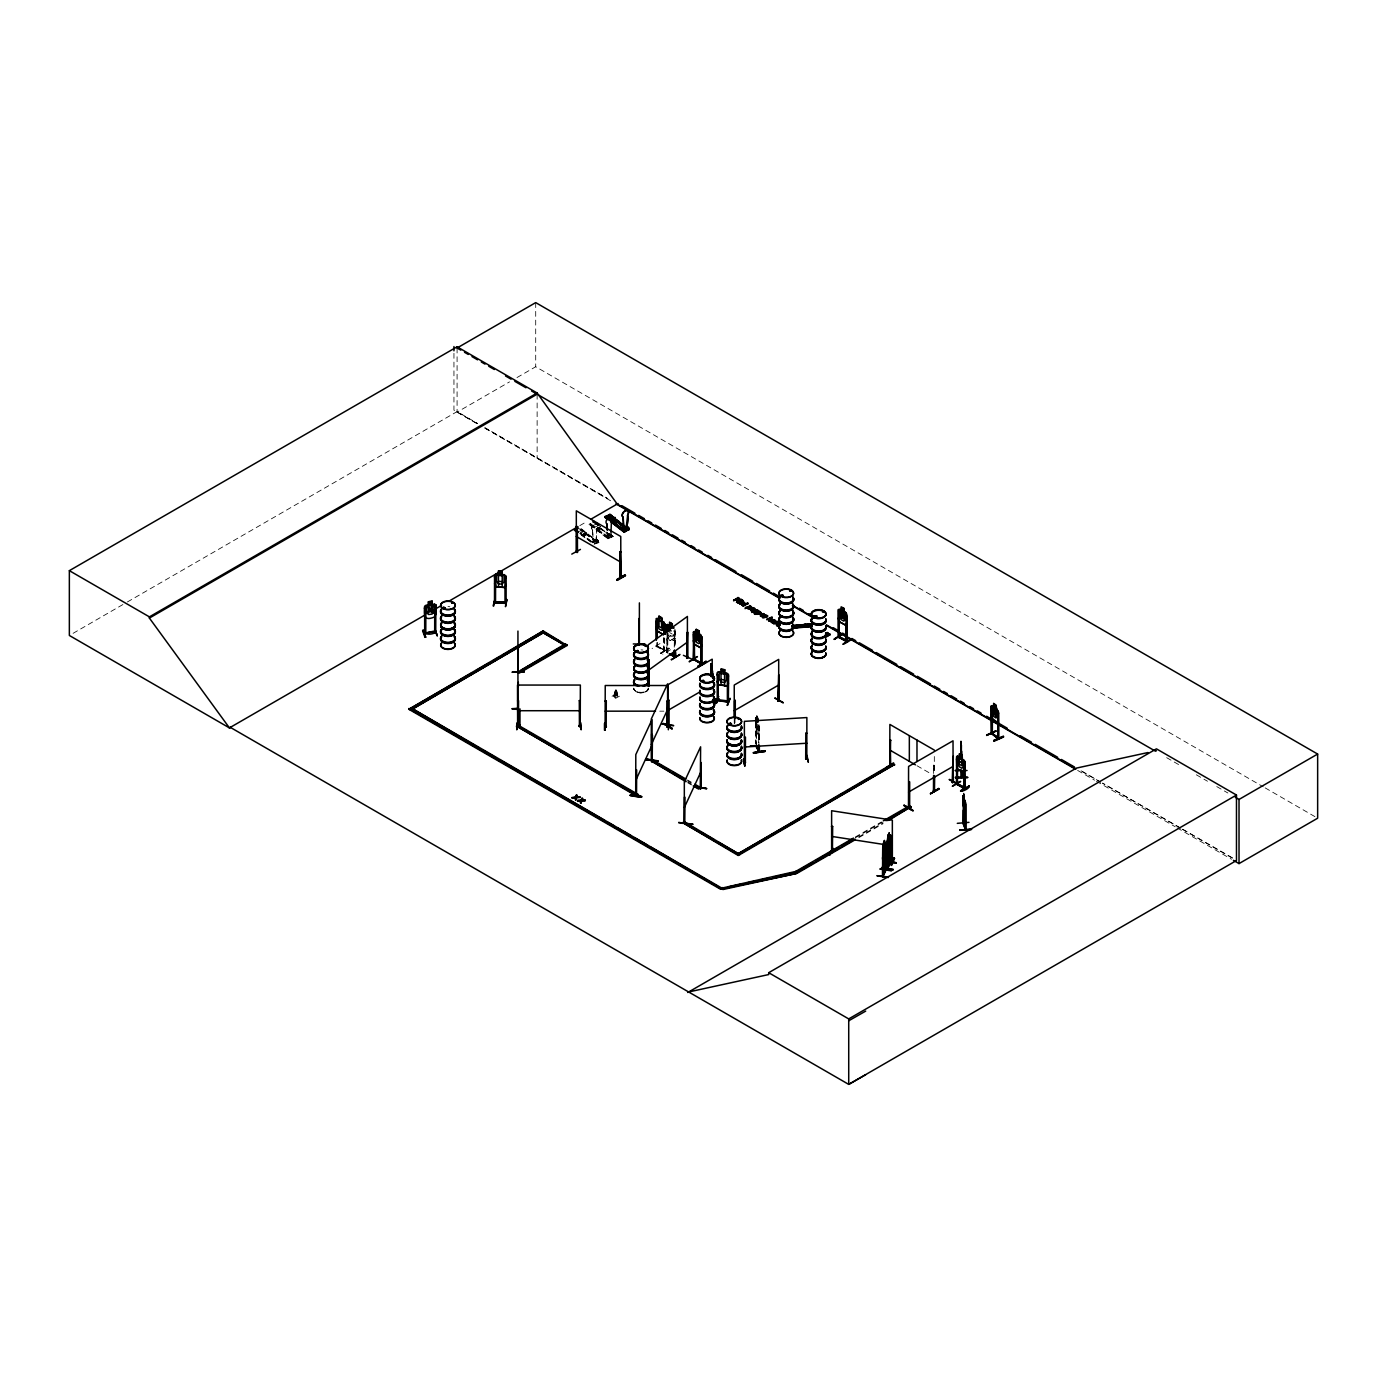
<?xml version="1.0" encoding="UTF-8"?>
<svg xmlns="http://www.w3.org/2000/svg" width="1387" height="1387" viewBox="0 0 1387 1387"><rect width="100%" height="100%" fill="white"/><g stroke="black" fill="none" stroke-linecap="round" stroke-linejoin="round"><path stroke-width="0.75" stroke-dasharray="5 3.75" d="M584.707 535.087C581.604 531.741 589.423 535.191 584.083 534.654M613.661 696.205L615.568 694.904C613.522 680.618 622.416 701.302 614.042 696.794L615.724 689.842M614.874 697.193L615.481 690.137L614.042 696.794M595.838 541.103C596.878 539.924 594.035 539.144 595.283 540.635M596.306 540.323L595.89 541.155L596.982 528.118A3.936 2.566 -52.4 0 0 597.485 527.251M595.491 540.67L594.884 539.664L595.977 540.809L596.566 539.144L596.566 540.809L595.179 539.508M609.951 534.671L610.176 534.827M614.545 695.112L615.568 689.876M648.37 688.524A7.351 4.248 0 0 1 641.019 692.772A7.351 4.248 0 0 1 633.668 688.524L633.703 688.125A7.334 4.23 0 0 0 641.019 692.356A7.334 4.23 0 0 0 648.353 688.125L648.266 689.564C645.111 694.159 635.315 694.193 633.512 688.437M595.664 540.566L595.266 539.508M595.803 540.358L594.78 539.907M609.985 534.134L610.939 534.619M609.777 533.943L609.691 534.55M610.193 534.602L606.604 536.284L606.24 535.105L606.24 536.769L611.494 534.498M613.852 695.598L615.447 689.946M674.984 638.176L673.978 640.638L667.736 636.98L666.904 633.46M675.07 638.124L674.03 640.777L667.667 637.049M660.004 643.533L652.081 648.509M670.493 649.688L662.691 654.265M583.598 534.428L584.118 533.458M598.092 527.684L599.808 527.285M656.138 646.342L664.529 651.127L664.72 638.072M657.351 645.77L656.138 645.406L656.224 646.498L657.282 645.683M664.408 651.127L664.148 649.532M656.64 645.319L664.806 650.954L663.888 649.48M666.696 652.549L667.528 652.93L667.528 633.686M667.927 651.838L667.043 651.335L667.494 653M589.735 523.645L609.465 538.121L589.978 523.124M581.326 528.742L598.855 542.56L580.425 529.401M609.066 538.087L589.059 523.194L588.695 524.061L607.939 538.797L613.262 536.44L610.072 533.978M607.939 538.797L609.482 538.087M598.855 527.337C601.577 530.545 623.006 544.606 606.258 531.828M600.779 528.222L612.239 536.908L612.898 536.232M596.133 540.895L592.214 542.369L591.85 541.19L591.85 542.854L597.294 540.705L592.544 542.82M595.248 543.184L595.214 540.236L596.861 539.872M585.921 534.532L585.054 534.81M597.884 542.993L598.508 540.635L596.566 539.144M611.684 537.185L598.976 527.303M596.167 540.462L597.138 528.239A3.936 2.566 -52.4 0 0 597.624 527.355M646.29 691.524L647.469 690.639M615.932 697.314L616.088 690.015L617.648 696.621M674.984 629.698L674.984 646.498M674.515 645.891L674.515 630.929L674.221 648.197M663.593 649.931L657.074 646.203L664.824 649.983M660.576 652.965C686.912 638.263 643.291 663.922 668.863 648.162M660.611 653.416L668.863 648.509M660.975 653.658L668.811 648.076M933.555 773.478L933.85 765.069L934.613 773.755M934.613 765.503L933.555 765.243M73.095 633.322L125.506 603.05M127.379 601.975L457.086 411.61L477.561 423.434M457.086 347.998L457.086 412.147L509.514 381.893M516.987 377.559L535.711 366.757L1263.262 786.81M579.801 525.621L587.273 521.304M673.232 634.535L674.481 638.245M674.463 638.124L669.921 640.742L674.567 638.193M612.066 696.274L615.62 693.968L619.452 696.274M619.452 696.187L615.62 698.32L612.066 696.187M855.328 837.002L881.438 821.936M855.328 837.8L883.311 821.659M858.813 836.864L883.068 822.855M858.813 837.661L883.068 823.67M598.265 527.788L599.808 527.545M577.911 531.776L582.627 530.059M597.017 523.991L592.301 525.69M579.853 533.267L584.568 531.238L581.413 532.92M598.959 525.482L594.243 527.181M600.675 526.488L595.959 528.846L600.675 526.817M583.511 536.093L588.227 534.064L583.511 536.44M601.056 528.655L597.901 530.354L602.617 528.308M594.884 539.734L596.566 541.225M609.812 534.411L611.251 533.787M606.934 536.734L611.563 534.654M596.185 539.3L598.508 540.635M606.24 535.105L608.546 536.44L608.546 537.775L612.534 536.058M594.156 543.86L598.126 542.144L598.126 540.791M611.095 536.474L609.656 537.098L609.656 534.29M666.974 652.289L667.806 652.774L667.806 633.53M758.637 742.912L759.036 725.748L759.33 743.432M755.69 726.597L758.464 735.439L758.81 733.047M599.773 528.69L598.248 528.43M584.412 533.631L586.112 534.047M656.224 645.562L657.074 645.943M659.709 711.167L663.905 711.167M639.095 692.65L641.019 692.789M615.568 694.904L617.839 695.997M598.785 528.95L597.988 528.066M656.814 646.827L656.987 642.545M598.872 542.525L593.775 544.345L581.049 534.532M598.543 542.473L579.315 527.771M669.574 632.559L672.14 634.015M669.574 635.073L672.14 636.546L673.51 634.795L673.51 630.877M477.284 423.59L453.948 410.171L453.948 352.922M484.757 427.889L607.853 498.679L485.017 427.733M1100.637 782.06L1080.126 770.253L1100.584 782.077M1180.84 828.178L1102.509 783.118L1180.632 828.299M1182.695 829.235L1233.06 858.206M1265.152 787.885L1317.65 818.209M1166.658 757.666L1179.643 765.156M1196.34 774.796L1207.488 781.228M1216.763 786.585L1227.894 793.017M1182.487 829.357L1232.748 858.38M457.086 412.147L477.561 423.971M485.017 428.271L612.204 501.695M1077.63 770.409L1094.516 780.17M1096.406 781.245L1175.222 826.756M1177.095 827.848L1231.517 859.264M916.98 765.728L930.85 773.738M687.571 780.031L691.211 782.129M687.571 780.829L691.211 782.927M687.779 782.025L691.402 784.123M687.779 782.823L691.402 784.921M609.552 533.752L613.158 536.509M605.98 531.914L612.551 536.786M606.604 534.949L608.546 536.44M608.147 538.485L589.024 523.731L608.546 538.52L608.182 536.596M592.544 530.042L593.341 542.248L592.544 530.042A3.936 2.566 -52.4 0 1 592.544 525.517M578.396 528.17L597.936 542.958L581.274 530.961M596.687 542.56L596.687 539.751M592.214 541.017L594.156 542.525L591.85 541.19M580.373 532.903L593.48 542.976M580.321 533.111L593.081 542.941M580.026 533.458L592.873 543.253M580.997 534.741L587.377 539.647M666.991 634.553L669.505 636.668L671.308 635.627L670.736 632.385M663.732 650.711L663.974 637.639M670.025 640.69L667.563 637.777L670.042 640.829M756.765 726.268L757.735 728.279M756.036 730.342L758.585 735.422M616.036 689.911L617.475 695.407M667.771 631.831L668.101 636.061L666.922 631.328M615.949 690.189L616.955 697.089M756.244 725.193L757.735 730.81L758.256 725.418M615.897 689.859L616.643 695.008M607.731 536.162L607.523 532.14L607.593 536.058M934.318 756.504L934.318 773.911M933.85 765.069L933.85 773.322M759.036 725.748L759.036 742.843M758.914 724.517L758.932 743.501M757.735 724.343L757.735 734M756.765 720.373L756.747 731.955M756.452 724.794L756.452 746.171M756.158 724.205L756.158 743.449M755.863 722.419L756.054 744.108M755.69 722.367L755.759 743.519M734.989 718.743L734.989 722.852M734.538 719.333L734.538 723.459M734.243 719.177L734.243 723.303M675.261 631.362L675.261 646.325M674.897 629.698L674.897 638.107M667.06 635.229L666.818 652.583L666.766 635.402M664.442 638.245L664.269 651.075M663.679 637.812L663.679 650.746M657.265 642.372L657.074 646.879M611.095 533.666L611.251 536.596M537.133 394.203L537.133 458.351M535.711 302.609L535.711 366.757M641.019 649.896A7.351 4.248 0 0 1 642.927 650.035M648.388 688.281A7.368 4.248 0 0 1 641.019 692.529A7.368 4.248 0 0 1 633.651 688.281M447.966 606.604A7.351 4.248 0 0 1 449.873 606.76M592.682 530.163A3.936 2.566 -52.4 0 1 592.682 525.621M586.285 532.556L581.569 534.931L586.285 532.556"/><path stroke-width="1.5" d="M961.035 756.452L960.966 741.265L961.104 744.611M633.287 643.949L645.076 644.088M961.468 756.955L959.821 756.002L959.821 754.961L961.468 755.898L961.208 751.008L961.104 752.309M961.018 743.519L961.208 750.003M961.104 751.997L961.208 746.657L961.139 748.859M961.139 754.753L961.087 756.158L960.914 750.436M610.991 532.695L611.39 522.049A3.936 2.566 -52.4 0 0 611.39 517.507A3.936 2.566 -52.4 0 0 606.934 519.432A3.936 2.566 -52.4 0 0 606.934 523.957L607.263 530.007M623.699 529.245L623.04 517.16A3.936 2.566 -52.4 0 1 623.04 512.618A3.936 2.566 -52.4 0 1 627.496 510.693A3.936 2.566 -52.4 0 1 627.496 515.236C630.357 519.536 624.791 530.58 626.005 526.887M626.144 528.066L627.635 515.34A3.936 2.566 -52.4 0 0 627.635 510.815A3.936 2.566 -52.4 0 0 623.196 512.739A3.936 2.566 -52.4 0 0 623.196 517.264L623.838 529.349M885.079 854.912C887.143 842.915 882.912 866.719 882.513 857.599M889.795 847.024C891.754 834.87 887.94 858.917 887.125 849.607M635.697 795.861L635.801 754.597L652.063 719.541L651.786 761.394L652.497 759.937M636.46 794.37L636.182 795.913L516.501 726.094L518.114 725.158L637.933 794.335L636.321 796.069L636.46 769.646L636.46 795.306M651.994 758.706L651.231 760.093M651.699 761.411L652.185 735.786M651.769 760.527L652.098 759.66M652.185 761.446L652.462 735.197M666.904 726.337L668.915 724.864L667.286 725.124M684.242 823.132L684.606 796.866L684.727 823.184L684.693 822.318M700.296 787.799C701.441 785.614 700.504 791.145 700.296 787.365L694.835 784.227M700.73 788.718L701.007 762.469M885.912 869.389L882.479 876.653L882.739 847.214L882.687 859.992M885.495 870.186L882.479 876.549M885.131 870.793L885.495 844.527L885.201 870.707M887.559 867.412C895.586 851.479 884.16 874.538 887.801 867.829M887.957 868.297L889.067 837.02L888.131 844.926M890.645 836.708L889.934 862.974L890.281 861.31M890.679 862.402L887.801 868.765M630.097 795.427C637.222 792.705 652.375 800.316 630.097 795.427L641.505 797.109M630.235 794.994L641.644 796.71M658.01 761.082L645.631 759.712L658.149 761.22M645.631 759.781L645.787 758.88L657.039 761.411M645.77 759.382L658.166 761.255M657.178 760.7L645.77 758.966M678.642 822.699C701.493 824.589 693.985 825.196 678.763 822.387M881.577 868.227L893.107 869.25M881.699 867.933L893.089 869.701M892.951 870.065L881.56 868.314L881.733 867.43M964.052 795.757L964.329 796.953C963.584 788.44 962.301 805.639 964.468 808.361L963.705 793.52M626.161 527.112C624.549 526.887 627.045 527.476 626.404 528.274M611.112 516.432L628.762 529.938L629.005 527.753L627.063 526.245L628.64 529.245L624.653 530.961L622.711 528.135L622.347 529.955L626.699 527.285L626.577 528.291M961.815 775.957L961.33 777.587L961.52 770.929M961.33 777.587L961.468 770.513M961.26 777.448L961.33 776.651M961.78 776.547L961.798 777.57L961.711 770.478M495.61 576.871L494.5 577.044L495.61 576.871L495.523 602.79M493.113 605.911L494.968 599.045M493.755 605.963L495.038 599.184M494.413 601.785L495.679 601.837L494.587 601.507M495.731 601.871C515.27 603.536 502.389 600.71 495.592 602.825M504.955 577.46L506.012 577.529L504.955 577.46L505.024 603.432L504.833 602.183M506.914 599.877L505.475 606.691L506.844 599.444M494.552 583.632L495.748 586.874L504.833 587.481L506.151 584.534M498.522 587.065L498.418 571.08L502.25 571.323L502.181 587.308M495.748 586.857L504.764 587.464M498.401 574.305L494.552 575.189L494.5 602.704L506.099 603.432L506.151 576.056L502.302 574.686M502.25 571.323L498.401 571.149M504.729 574.721L495.783 574.149L494.691 575.224L495.835 586.77M883.328 875.249L882.756 876.099M517.819 672.4L518.339 646.671M444.742 607.558L443.268 607.298M444.065 608.182L445.054 608.095M451.971 602.773L452.786 603.085L451.833 603.293M452.595 602.721L451.937 602.981M637.933 650.59L636.026 651.231M637.621 650.451L636.425 651.075L637.864 651.387M645.961 646.411L645.042 645.909M703.92 681.45C700.279 682.768 704.163 678.624 703.521 681.485M712.034 676.371L710.751 676.371L711.947 676.561M711.08 675.972L711.947 676.353L710.942 676.11M729.597 723.633L730.966 724.517L730.585 723.251M731.382 724.291L730.394 724.378M738.612 718.639L738.612 719.437M783.048 595.248L782.667 596.306L781.349 595.404M782.372 595.821L783.36 595.994M790.035 591.105L791.145 591.105M790.902 590.931L790.243 590.775M813.718 616.764L814.741 616.053M815.452 616.73L813.996 616.175M814.446 617.354L815.799 616.608M823.289 612.291L822.456 612.031M626.3 527.233L626.699 526.401M626.872 528.135L625.572 526.835L626.283 527.962M884.351 856.472L884.386 840.505L882.912 847.994L882.947 876.757L883.242 850.439M710.994 675.261L711.462 673.441M710.716 674.342L710.907 669.21M711.635 673.215L712.207 670.961L711.444 672.001L710.837 667.563M626.074 527.962C626.855 529.869 623.734 529.487 627.375 526.991L627.375 529.799L627.063 526.245M663.177 724.066C664.026 721.067 682.837 737.121 663.575 723.373M663.523 723.823L672.001 728.071M903.977 805.691C931.492 821.711 886.137 794.248 912.386 810.441M904.376 805.414L912.767 810.129M961.798 777.448L961.434 770.877M997.409 722.211L998.38 719.766M998.293 719.697L997.461 722.35L991.93 718.189L991.306 714.461M756.487 745.582L750.072 746.119L755.724 745.582M756.054 746.241L756.539 745.148M758.602 751.407L758.932 745.651M758.793 751.078L758.637 750.54M759.036 744.992L759.365 752.066L759.33 745.582M649.255 684.831L648.18 686.062L648.18 644.816L687.397 616.452L687.397 657.715C685.715 660.108 689.044 654.369 686.773 658.114M687.831 657.837L687.05 658.409L687.397 632.056L686.669 658.253M663.489 634.674L657.109 630.912L656.19 627.357L657.039 630.981L663.489 634.674L664.442 632.073M700.747 647.885L701.805 645.215L700.747 647.885L694.193 644.261L693.327 640.638M845.81 625.26L846.781 622.642L845.723 625.312L839.152 621.688L838.303 618.082M434.616 616.816L435.969 613.539L435.969 605.061L432.189 604.42L432.189 601.264L428.41 601.733L428.444 604.957L424.665 606.57C424.301 614.909 423.278 621.74 434.703 616.903L435.986 613.609M801.495 625.676L803.038 625.277M575.536 799.97L576.385 797.352L579.939 796.901L576.385 797.889L576.507 794.924L575.536 799.97L575.553 797.421M580.945 803.09L582.592 798.427L581.084 800.091L580.945 803.09L582.592 798.427M986.625 735.353L995.97 731.209M576.507 794.924L575.674 797.508L572.068 797.976L575.674 796.97M580.269 802.709L581.916 798.045M576.507 797.456L577.183 795.306M717.218 681.329L718.345 684.745L727.169 686.097L728.452 683.271M727.117 686.08L728.435 683.063M651.595 733.931L651.769 761.463M606.431 726.32L605.113 726.996L605.235 685.507L668.083 685.507L668.187 727.031L667.026 727.065L667.997 699.533M662.275 723.823L673.545 725.418M667.32 725.713L667.875 724.794M718.171 674.949L717.148 674.793L718.171 674.949L718.31 700.331M727.395 676.093L728.418 676.249L727.395 676.093L727.377 702.082L727.308 701.076M718.57 696.499L714.964 703.521L718.501 696.499M715.588 703.625L718.466 696.933M717.322 673.007L718.414 671.932L717.183 672.955L717.235 700.539L717.183 699.256M718.397 699.741L728.418 700.972M727.187 702.013L727.534 700.764M730.047 698.268L727.62 705.376M726.996 705.342L730.082 698.684M695.13 787.175L706.694 788.527L695.147 786.637M832.668 826.496L831.524 826.565L832.668 826.496L832.408 852.433C834.107 849.659 829.27 852.346 832.564 852.381M832.373 848.653L829.339 855.294L832.876 848.653M832.928 848.255L829.946 854.843M831.437 851.306L832.789 851.237M891.321 835.581L892.344 835.72L891.321 835.581L891.113 861.483L892.361 861.639L892.344 820.133L831.628 810.736L831.628 852.312M880.173 868.886L891.442 870.481M882.964 876.688L885.894 870.256L885.894 844.596M892.361 860.703L891.095 860.512L892.101 860.738M894.528 858.328C891.754 855.138 888.478 875.838 894.528 858.31M962.977 823.167L965.387 829.669M963.15 823.791L963.636 808.725M963.41 810.268L963.393 823.028L965.82 829.686L965.785 803.957M626.612 527.251L625.485 526.696M580.442 549.408L571.773 554.106M885.721 767.826L893.609 762.85M952.418 786.342L960.688 781.54M651.318 744.594L667.598 709.537M635.801 780.257L652.063 745.2M721.049 685.161L720.963 669.158L724.69 669.748L724.586 672.972L727.135 673.354C731.226 675.816 720.269 670.181 718.379 672.019L720.963 672.314M724.69 669.748L720.928 669.227M718.345 684.727L717.356 681.346M684.328 807.529L700.608 772.472M883.588 843.92L884.178 842.62M887.749 868.747L887.628 840.106L889.223 832.651L889.188 835.98L890.194 834.887L890.454 862.905M888.304 834.991L888.894 833.691L888.304 836.032M882.878 847.318L883.502 845.845M882.912 853.872L883.415 855.328L885.201 842.221L882.687 847.232M884.351 844.891L883.398 847.076M887.541 842.498L887.749 867.898M883.415 852.797L884.351 850.786M890.142 862.298L890.142 861.362M697.436 656.554L689.287 661.824M834.263 639.268L842.377 634.379M694.003 659.137L693.968 659.154M693.552 658.513L694.506 659.969L694.419 642.822M700.938 638.193L701.995 638.436L700.938 638.193L700.938 663.957L700.99 662.986M702.082 663.211C676.579 650.295 720.46 673.18 693.552 659.449M839.222 609.101L845.793 612.517L846.677 614.216L846.763 641.765L838.233 637.101L838.303 609.604L841.268 610.124M839.482 636.477L838.667 635.992L838.927 637.535L839.395 618.117M845.949 640.43C853.161 642.892 826.288 630.721 846.555 640.742M423.087 630.149L425.653 637.309L423.139 630.114M423.052 630.582L425.653 637.309M425.011 637.361L422.567 630.669M616.712 521.287C613.99 524.529 614.06 518.062 616.712 521.356M744.854 765.607L743.536 759.226M743.536 758.88L744.836 765.988M577.079 551.575L576.229 551.107L577.46 551.471M576.368 552.165L577.477 552.355L577.373 526.696L576.316 526.419L577.373 526.696M576.316 552.182L576.316 510.832L620.769 536.492L620.856 577.79L620.63 576.784M621.133 577.633L620.301 551.489L620.006 577.408L621.168 577.581L620.284 577.079L620.301 551.489M674.151 655.86L675.382 656.086L671.169 654.005M674.221 650.347C671.672 657.594 677.584 660.507 675.261 650.607M934.318 750.09L889.882 724.43L889.76 765.659L890.159 739.843L890.714 766.161L890.454 765.173M890.922 765.901L890.575 766.109M933.468 790.85L933.919 789.758L934.699 791.214L933.468 790.85L933.555 775.541M956.475 784.175L964.78 788.908L964.745 761.376L957.411 756.088L956.562 784.331L956.545 756.713L957.515 756.036M964.069 787.625L965.161 787.816L949.523 779.425M949.176 779.563L965.144 788.787L964.312 762.642L964.017 788.579L964.312 769.057M424.578 633.755L425.636 632.767M517.247 722.939L516.762 729.839L517.178 722.956M605.079 729.753L604.905 723.407M604.489 730.255L604.472 723.407M605.044 730.186L605.044 722.939L605.148 730.273M668.811 700.14L667.771 700.418L668.811 700.14L668.811 725.904L668.881 724.916M908.78 806.991L909.716 806.488L908.572 806.679M953.389 782.251L953.025 756.383L952.193 782.528L953.424 781.262L952.488 782.025M780.205 623.89L780.135 625.294M962.925 795.739L965.421 802.154L965.421 829.738L965.421 802.154M810.667 624.046L791.786 625.676M810.788 624.479L791.821 626.074M792.272 627.565L811.395 626.543L792.48 628.311M792.341 627.86L811.326 625.901L792.393 627.999M738.838 598.022L737.485 600.606L738.838 598.022L738.04 597.554L733.636 600.623L736.705 599.479M736.532 600.363L738.838 598.543M577.616 532.573L574.305 530.146L577.807 528.256M577.807 532.279L574.634 529.817L575.9 529.505M592.838 521.876L593.792 521.148M604.94 517.23L608.113 519.692L604.819 517.264L610.141 514.958M611.199 522.171L623.959 532.019L625.606 531.29L605.842 516.831M609.517 515.201L609.899 514.352L605.183 516.71L624.982 531.585L605.183 516.38M624.011 532.019L629.005 529.591M627.722 530.354L608.91 515.27M744.282 762.85C747.766 762.937 742.028 761.966 745.287 761.584L745.356 762.85L745.46 737.121L744.403 737.19M807.009 758.152L805.778 758.221M667.598 725.124L667.598 683.878L651.318 718.934L651.301 760.249M885.617 869.909L885.478 842.776M444.568 607.749L443.077 608.095M637.725 650.954L636.72 651.144M645.614 646.394L645.111 645.822M750.246 609.5L752.742 608.269A1.855 1.075 0 0 1 753.921 608.46L754.563 608.824A1.838 1.058 0 0 1 754.892 609.517L752.309 610.991A1.838 1.058 0 0 1 751.13 610.8L750.246 608.962L752.742 607.749A1.855 1.075 0 0 1 753.921 607.922L754.563 608.286A1.838 1.058 0 0 1 754.892 608.98L751.979 610.575L750.176 609.205M702.984 680.41L702.151 681.173M703.972 681.589L702.88 680.48M789.966 591.018L790.902 590.671M731.001 724.17C731.677 722.055 727.724 724.707 730.047 723.286M731.417 724.014L729.891 723.927M738.161 718.951L738.924 719.159M813.649 616.539L814.568 616.001M755.724 722.436L756.158 717.668L756.869 719.125M991.202 733.48L992.225 733.81M761.376 613.852L759.573 611.251C744.143 615.239 767.496 615.169 759.781 611.771M649.185 685.767L649.168 660.073L648.18 660.403L649.168 660.073M687.692 657.941L687.727 632.195M424.474 633.842C445.348 626.352 433.247 637.379 424.699 633.165L434.599 631.9M425.48 632.767L435.761 631.501M434.807 607.125L435.847 607.003L434.72 606.899L434.807 632.472M435.969 631.709L434.946 631.917M517.628 725.297L518.443 726.615L518.565 700.643L517.507 700.886M580.477 725.609L579.177 725.609M616.608 521.46L614.354 521.616M667.667 726.06L668.898 725.748L667.684 726.129L667.771 684.831L712.207 659.172L712.207 674.134M777.847 701.111L778.696 674.966L778.974 700.903L777.847 701.111L779.061 700.747M908.624 806.697L909.629 806.54M908.866 782.216L908.78 807.928L909.699 807.39L908.624 807.633M909.577 807.511L909.612 781.783M952.314 782.407L952.557 782.649M805.812 733.22L806.922 733.394L805.812 733.22L805.691 758.897L806.991 758.81M805.743 758.464L806.957 757.839L806.835 758.793M574.981 529.903L577.807 527.91M593.463 522.032L598.595 525.326M627.791 530.371L610.193 516.831M626.525 528.014L622.711 529.47L622.711 528.135M755.742 745.738L758.88 752.049M758.637 751.459L758.637 745.044M759.365 751.962L756.192 745.53L759.001 750.662M494.431 601.525L494.413 602.721M494.431 602.461L506.03 603.12M761.428 614.354L762.382 616.99L760.388 616.036L760.665 614.268L763.578 613.609L764.896 615.187L763.838 616.227L764.012 614.268L761.966 614.666M763.717 615.672L764.757 614.788L763.578 614.129M774.778 622.191C777.882 619.313 767.323 620.041 774.466 622.364C774.223 618.949 772.992 620.006 774.362 621.809M780.188 623.751C773.547 621.844 780.031 627.687 777.24 624.774C785.025 623.509 774.189 623.04 780.309 623.665M444.984 607.974L443.32 608.095M703.174 680.462L703.85 681.017L702.602 680.688M814.238 616.105L813.753 617.042L814.949 617.059M992.312 733.931L992.468 707.006L993.647 706.85L993.664 703.486L995.918 705.289L995.849 708.497L998.38 711.288L998.38 738.89L991.272 733.532L991.22 706.035L993.751 706.798L993.664 703.486L996.022 705.255L997.01 710.439L997.01 716.333L995.849 717.963L993.647 716.316L992.468 712.901M683.41 655.323L692.633 659.501M963.011 822.214L962.925 823.237M963.705 823.739L963.029 795.601L962.925 804.148M965.179 829.062L965.144 828.195M648.18 670.476L687.397 642.112M656.224 639.979L656.276 618.845L657.143 618.221L664.356 623.578M656.276 618.845L659.12 619.434L659.033 616.123L661.772 617.7L662.969 628.692L661.599 630.426L659.033 628.97L657.646 625.658L659.033 616.123M669.488 625.45L666.818 624.965M693.327 632.177L694.315 631.484L693.413 659.744L693.413 632.125M517.386 726.303L518.703 725.869M579.298 700.66L580.355 700.643L579.298 700.66L579.419 726.615L579.177 725.384L580.477 725.366L580.234 726.615L580.355 685.057L517.507 685.057L517.628 726.233M579.298 726.32L580.477 726.303M605.113 725.817L606.171 725.748M605.235 725.817L605.356 727.031M605.356 726.719L606.31 727.048M606.275 726.077L605.356 726.094M763.596 614.562C765.052 615.412 756.73 614.58 762.989 616.643M761.55 614.372L761.064 615.915L762.954 616.088M776.737 621.168C779.373 621.515 770.6 625.225 770.877 620.891C771.727 619.417 775.264 619.018 775.489 621.012C766.734 618.671 776.339 625.832 772.178 621.047M777.552 623.613C779.407 631.12 772.143 620.769 780.309 623.127M743.553 604.195L744.091 603.38L742.652 602.998C736.064 606.414 744.195 599.461 744.975 603.293C737.901 608.095 746.934 601.525 742.652 602.998M717.131 700.21L728.539 701.926M696.205 629.386L699.013 630.929L696.205 629.386L694.818 638.922L696.222 642.216L698.823 643.655L700.227 641.904L700.227 636.009L698.823 631.033M694.315 631.484L696.309 632.697L696.309 629.542M694.141 634.431L693.361 634.015L694.523 659.935M694.263 631.674L700.816 635.073L701.718 636.789L701.805 664.321L693.708 659.501M701.718 636.789L701.579 664.252M689.356 661.46L697.02 656.814M700.99 663.922L701.215 638.02M706.07 661.322L697.869 666.159L698.337 666.956L706.468 661.98L698.337 666.939M697.921 666.592L706.018 661.252M838.615 611.268L839.395 611.702M843.885 608.408L845.186 619.33L843.799 621.099L841.181 619.66L839.794 616.348L841.181 606.812L843.972 608.356L843.799 611.615L845.741 612.603M846.191 624.011L845.914 641.383L846.191 615.447M839.152 621.688L845.741 625.121M826.999 632.853L825.646 633.322L828.42 635.159L825.646 633.547L827.172 632.663L830.172 634.639L825.144 637.535M829.634 634.327L827.172 632.437M834.315 639.424L842.464 633.98L834.315 638.887M842.949 644.123C854.011 635.992 855.242 638.193 843.296 644.331M621.047 551.922L620.006 551.662M619.92 576.593L621.012 576.559M616.851 579.593L625.19 574.79L616.92 579.679M617.319 580.39L625.589 575.501L616.851 580.13M656.987 638.263L657.265 620.995M661.599 617.804L661.772 620.856M663.471 621.913L664.529 623.543M667.598 624.375L674.065 628.068L672.314 626.959L672.314 623.803L669.574 622.243L669.574 625.606L668.187 625.884M672.314 623.803L672.14 627.08M671.187 659.571C678.468 656.155 686.409 649.879 671.533 659.813M667.771 725.037L668.898 725.089M668.811 725.8L667.147 726.094M713.941 701.302L717.096 702.568L713.282 700.4M734.989 700.192L734.989 718.743M778.298 700.296L779.061 699.811L778.142 701.285L778.974 675.14M775.194 698.008L783.118 702.515M890.159 739.843L890.922 740.277M952.748 782.649L953.32 756.556M957.325 759.001L956.562 758.568L957.411 784.713L956.822 783.066M965.057 763.075L964.017 762.815M933.468 790.191L934.699 790.278M938.704 788.353L930.417 793.728L939.12 789.064M957.325 783.724L956.475 783.239L957.411 783.776M957.411 784.036L965.057 787.799M957.411 784.713L957.602 758.828M963.93 787.764L964.745 788.96M969.201 785.996C949.506 794.959 969.721 790.746 969.149 785.926M230.45 727.429L229.548 727.967L69.35 635.471L69.35 570.664L457.086 346.802L537.133 393.006L617.18 504.036L779.91 597.988A7.334 4.23 0 0 0 786.273 604.177A7.334 4.23 0 0 0 792.618 597.832M457.086 346.802L457.086 347.998L535.711 302.609L1317.65 754.06L1317.65 818.209L1239.024 863.598L1233.407 860.339M69.35 570.664L149.397 616.868L537.133 393.006M865.696 1074.717L848.723 1084.391L230.346 727.377L229.427 727.898L149.397 618.065L537.133 394.203M229.427 727.898L424.699 615.169M434.027 609.777L441.517 605.46M448.989 601.143L577.928 526.696M591.018 519.137L618.082 503.516M479.347 748.113L412.112 708.497L722.159 888.304L720.529 889.24L408.87 709.294L543.219 630.929L567.058 645.492L519.154 673.163L517.524 672.227L565.445 643.759L567.058 645.492M408.87 709.294L455.612 682.317M459.34 680.15L472.43 672.608M476.174 670.441L489.264 662.882M492.992 660.732L498.609 657.49M502.337 655.34L543.219 630.929M521.217 670.094L543.34 657.334M547.015 655.201L561.752 646.689M517.524 671.412L519.154 672.348L567.058 644.695M666.089 632.975L661.547 623.248L663.575 622.087L665.5 625.433M661.686 623.318L663.575 622.226M662.171 627.357L666.766 624.705L671.083 630.981M733.636 600.623L736.566 598.941M733.636 600.103L737.971 598.23M516.501 726.892L518.114 725.158M737.485 600.068L740.987 599.271C744.888 602.443 729.527 603.934 740.606 600.276M736.826 601.941L741.802 599.739M738.265 602.773L741.56 600.866C744.784 602.617 741.906 598.282 742.114 601.715L738.265 603.31L742.114 601.178M738.265 603.31L742.114 601.715M739.635 604.091L743.501 601.975M741.681 605.269L744.975 603.83L743.12 602.721M746.882 603.934L743.016 606.05L748.044 603.31L746.847 603.813M743.016 606.05L748.044 603.31M747.004 608.165C740.138 607.385 757.475 605.044 749.084 609.066C744.16 607.194 750.263 609.743 751.685 607.125C749.015 604.091 752.17 608.668 748.234 608.009C745.044 608.841 754.06 608.199 749.327 606.83L747.454 607.905M745.062 608.633L750.142 605.824M749.795 606.552L749.587 605.495M753.644 611.996C744.75 609.049 767.34 609.604 754.545 612.222C750.87 613.279 762.486 612.222 756.435 610.384M751.702 612.465L756.782 609.656M754.095 611.736L757.527 611.32L755.638 612.465L754.095 611.736L757.527 610.783L755.967 610.644M755.048 614.406L759.781 612.308M757.441 613.661L760.874 613.245L757.579 613.99L760.874 612.725L759.313 612.586M766.664 615.36C771.033 616.417 756.296 620.596 766.109 615.03M762.798 617.475L766.664 615.88M762.798 616.938L765.693 615.897L767.254 616.92M766.161 616.175L767.843 616.053M766.872 619.295L771.328 618.567L768.918 620.995L771.415 619.209L766.872 619.295L772.039 616.955M766.872 619.816L772.039 617.492M768.918 620.474L772.212 619.035L770.374 617.908M768.918 620.995L772.212 619.556L770.374 618.446M772.056 620.492L771.016 621.636L773.617 622.26M773.443 623.613L777.292 621.497M773.998 623.942L778.471 622.728L777.292 622.035M778.471 622.191L777.899 623.058M667.771 710.491L699.256 692.304M825.854 636.009L829.426 633.946M825.872 636.408L829.946 634.05M825.872 636.616L830.137 634.639M734.243 710.699L778.696 685.039M685.958 781.765L651.439 761.047L653.069 760.111L685.767 778.991M651.439 761.844L653.069 760.908L669.418 770.357M637.933 794.335L636.321 795.271L516.501 726.094M695.043 786.204L698.667 788.301L700.296 787.365M693.223 785.961L698.667 789.116L700.296 788.18L694.835 785.025M842.62 793.399L738.283 853.646L892.933 763.561L894.563 764.48L738.283 855.519L682.716 822.647L684.346 821.711L739.895 854.583L717.668 841.753M682.716 823.445L684.346 822.508L697.297 829.998M846.347 791.249L892.933 764.358L894.563 765.295M682.716 822.647L738.283 854.721L894.563 764.48M408.87 708.497L720.529 888.426L795.653 871.469L853.473 838.077M959.371 753.956L962.11 755.534L959.371 753.956L958.001 763.474L959.371 766.803L961.919 768.277L963.289 766.526L962.11 755.534M908.572 792.116L953.025 766.456M964.745 761.446L963.792 759.764M957.394 768.814L956.649 765.121L957.377 768.831L963.809 772.524L964.745 769.924M883.311 820.844L909.421 805.778L911.051 806.714L888.668 820.428M772.542 877.312L795.653 872.267L812.435 862.575M816.163 860.425L838.546 847.492M842.273 845.342L851.601 839.967M885.183 820.584L909.699 806.714M651.179 847.318L722.956 889.535L796.45 873.498L795.653 871.469L797.265 872.406L855.085 839.014M886.796 820.705L911.051 806.714M795.653 872.267L797.265 873.203L855.085 839.811M687.744 992.503L1076.399 768.103L1148.003 752.534M688.645 991.965L768.693 974.558L768.693 972.703L1156.429 748.841L1236.476 795.046L1236.476 860.529L848.723 1084.391L848.723 1018.908L1236.476 795.046M1156.429 750.696L1155.527 751.234L531.55 390.978M1235.314 797.3L1239.024 799.449L1317.65 754.06M848.723 1020.78L865.696 1011.106M614.372 520.975L616.626 521.165M760.769 614.302L756.99 613.921M498.522 574.426L496.615 575.345L496.615 581.24L498.522 583.892L502.111 584.135L504.036 581.725L504.036 575.83L502.111 574.651M778.696 700.626L778.696 659.38L734.243 685.039L734.243 717.114M908.485 807.754L908.572 766.456L953.025 740.797L953.112 781.991M909.404 806.28L908.936 807.91M909.317 807.269L909.317 781.609M781.973 594.954L781.28 595.838M991.22 706.035L991.601 733.394L998.727 738.699L998.623 713.022L997.652 712.675L998.259 738.872L998.189 711.323M991.913 708.358L992 734.087M998.623 713.022L997.652 712.675M992.225 732.873L991.202 732.544L992 733.151M986.677 735.474L996.039 730.81L986.677 734.954M997.582 737.607L992 733.411L998.137 737.277M998.137 738.213L997.669 737.485M993.855 740.346C1023.017 728.054 974.315 749.483 1003.252 736.289M994.254 741.126L1003.616 737.017M611.84 515.843C598.248 520.142 617.666 517.264 609.899 514.352M613.141 516.848C597.312 522.83 626.04 512.583 610.367 520.714M610.367 520.385L615.082 518.339M616.799 519.674C612.707 518.946 609.344 526.713 618.741 521.165M622.347 528.291L624.653 529.626M718.137 700.626L718.275 674.723M728.262 702.169L728.435 674.585L728.348 702.203L717.252 700.504M891.2 861.223L892.448 861.362M721.049 672.522L719.177 673.284L719.177 679.179L721.049 681.988L724.534 682.525L726.407 680.289L726.407 674.394L724.534 673.059M802.726 626.057L803.038 625.104M425.497 633.998L425.601 608.286L424.474 608.182L425.601 608.286M435.726 632.715L435.847 605.113M443.857 607.229L443.042 607.818M736.878 600.571L740.606 599.739M728.452 886.917L743.155 883.727M747.35 882.808L755.742 880.97M759.955 880.052L768.346 878.214M722.159 887.507L722.956 888.738L796.45 873.498M745.356 761.879L744.282 761.914M838.528 636.893L847.076 641.54L846.954 615.88L845.914 615.62M846.105 640.135L846.659 641.765M576.524 550.934L577.061 552.581L577.079 526.852M576.524 551.87L577.477 552.355M674.429 655.6L674.949 657.247M890.073 764.514L890.298 764.601M933.763 790.694L934.561 791.093M753.505 752.5C788.735 747.264 729.701 756.869 764.861 750.714M765 751.425L753.54 753.054L765.017 751.494M755.69 718.137L755.863 722.419M757.77 718.137L757.735 722.419L756.73 715.987L757.909 721.275M806.818 759.14L806.87 717.564L744.368 721.361L744.42 762.902L744.247 761.688M712.155 675.192L710.976 663.749L711.566 667.199L711.028 664.841M711.739 669.106L712.727 678.503M712.745 672.366L710.976 663.749M713.126 674.169L713.126 678.451M712.953 699.395L718.691 698.667L713.091 700.296L718.83 699.499M712.97 699.481L718.709 698.701M712.953 699.932L718.709 699.117M576.507 796.918L579.939 796.901M572.068 797.438L579.939 797.438M572.068 797.976L575.553 797.958M581.916 800.039L585.349 800.559L581.794 801.01M580.962 801.079L577.477 800.559L585.349 800.559M577.477 800.559L581.084 800.091M577.477 801.097L581.084 800.628M581.794 800.472L585.349 800.022M432.224 601.334L428.444 601.802L428.566 605.044L426.676 606.344L426.676 612.239L428.566 614.528L432.085 614.077L433.975 611.32L433.975 605.425L432.085 604.611L432.189 601.264M434.668 604.177L425.861 605.287L424.63 606.5L424.699 634.102M437.165 635.853L434.668 629.213L437.234 635.315M666.974 725.782L667.962 725.782M963.636 798.028L964.468 805.847C964.086 781.627 962.595 811.828 964.277 803.212C964.953 818.174 965.421 794.595 964.26 801.773L963.861 797.889M962.907 804.079L965.023 813.025L965.3 810.649M957.29 823.341L968.958 822.352M965.387 828.732L965.82 829.582M959.856 829.877L971.524 829.374L959.873 829.963M716.715 702.706L713.334 700.764M774.796 698.146L783.187 702.932M791.734 625.762L810.649 623.994M791.873 626.265L810.858 624.722M791.96 626.543L808.76 624.948M991.514 732.405L991.74 734.018M782.372 616.365L781.8 616.417M815.348 616.522L814.134 616.522L815.885 616.712M838.615 636.928L838.476 609.656M839.048 637.535L839.1 611.875M807.009 755.447L808.326 762.261L806.454 755.048M806.87 757.822L805.76 757.909L805.986 759.157M806.922 759.053L805.812 758.88M744.368 747.021L806.87 743.224M506.012 603.466L505.839 602.513M576.611 551.922L576.611 526.262M674.932 657.195L674.984 650.763M933.85 790.729L933.85 775.385M889.067 835.962L889.57 841.822L888.131 847.44L887.628 846.001M961.711 751.234L961.711 757.649M960.983 751.789L960.896 755.62L961.035 743.692M955.296 770.357L961.191 770.253M955.296 770.721L967.068 770.496M967.432 777.518C930.729 777.396 992.572 776.755 955.66 778.038M524.026 671.689L512.254 672.279L524.026 671.828M512.254 672.123L524.026 672.054M518.339 682.335L518.339 686.461M606.292 701.094L605.235 701.094L606.292 701.094L606.188 727.065M667.026 701.094L668.101 701.337L667.026 701.094L666.904 726.996L668.083 726.701M518.149 708.237L512.254 708.705L518.149 709.034M512.254 709.069L518.149 708.601M512.254 708.688L518.149 708.965M668.257 722.974L668.326 729.787M517.507 726.545L518.565 726.545M579.298 726.545L580.355 726.545M580.442 722.488L581.17 729.822L580.529 722.54M638.974 618.481L638.974 644.851M517.507 710.716L580.355 710.716M605.235 711.167L655.514 711.167M517.68 725.002L519.969 725.002M517.68 725.8L519.969 725.8L519.969 708.861M891.286 860.235L891.321 861.518M892.118 861.639L892.118 860.703M668.517 725.644L668.517 699.984M776.807 622.312L778.471 622.728M498.522 575.466L502.111 575.709M498.522 581.361L502.111 581.604M782.667 595.04L781.453 595.873M730.394 723.39L731.538 723.962M718.258 699.412L717.166 700.487M662.136 724.049L673.562 725.782M695.147 786.984L706.572 788.735M891.564 864.881L893.904 858.224M880.034 869.112L891.46 870.845M888.443 877.052C869.788 874.66 876.324 875.838 888.426 877.503M721.049 673.562L724.603 674.238M721.049 679.457L724.534 679.994M718.466 684.571L727.065 685.889M888.096 834.783L887.229 841.233L890.229 834.783M883.502 842.689L883.363 858.501M831.628 836.396L892.344 845.793M884.802 861.223L896.21 862.991M965.543 828.941L963.462 823.115M434.686 628.675L437.252 635.714M782.719 595.335L781.8 595.89M934.301 791.388L934.318 775.974M960.931 770.565L960.896 771.397M517.94 708.618L517.94 631.068M700.782 635.159L698.909 634.136L699.013 630.929M694.263 644.192L700.851 647.833M605.183 516.71L624.566 531.758M624.687 531.689L624.289 529.782M960.289 781.401L952.47 785.978M669.574 622.451L672.14 623.907M661.686 620.908L663.523 621.948M669.574 626.664L672.14 628.12M656.987 621.168L656.224 620.735L656.519 639.806M778.974 699.863L778.142 700.626M889.917 765.745L890.627 740.45M933.555 790.902L934.405 791.388L934.613 775.818M670.875 654.179L674.134 656.034M669.54 653.745L675.226 656.935M669.245 653.918L674.984 657.178M663.575 723.719L672.019 728.608M457.086 347.998L460.813 350.148M464.541 352.298L468.269 354.448M471.979 356.598L477.561 359.822M481.289 361.972L485.017 364.122M488.744 366.272L494.327 369.497M505.492 375.946L511.075 379.171M514.802 381.321L525.968 387.753M621.827 505.666L634.917 513.225M638.661 515.392L644.279 518.634M648.006 520.784L651.751 522.951M655.496 525.101L661.114 528.343M664.858 530.51L668.586 532.677M672.331 534.827L677.948 538.069M681.693 540.236L685.421 542.386M691.038 545.628L694.783 547.796M698.528 549.945L702.255 552.113M707.873 555.355L711.618 557.505M715.363 559.672L735.942 571.548M741.542 574.79L752.777 581.274M756.504 583.424L769.612 590.983M773.339 593.151L778.957 596.393M799.536 608.269L803.281 610.436M808.881 613.661L812.626 615.828M833.206 627.704L838.823 630.946M842.568 633.113L846.295 635.263M851.913 638.505L855.658 640.673M859.403 642.822L872.492 650.382M876.237 652.549L896.817 664.425M900.544 666.592L913.652 674.151M917.379 676.301L930.486 683.878M934.214 686.028L939.831 689.27M943.576 691.437L947.321 693.587M951.066 695.754L956.666 698.996M960.411 701.146L964.156 703.313M969.756 706.555L973.501 708.705M977.246 710.872L980.99 713.022M986.608 716.264L990.335 718.431M994.08 720.581L1007.17 728.158M1020.277 735.717L1031.495 742.184M1035.239 744.351L1057.692 757.302M1061.419 759.469L1074.526 767.028M793.017 605.547L811.724 616.348M826.687 625L1075.48 768.641M615.949 503.862L779.234 598.126M792.376 605.72L811.135 616.556M826.149 625.225L1075.757 769.334M741.802 600.259L740.987 599.271M742.08 600.519L743.293 601.091M746.847 603.276L748.044 603.83M761.966 614.129L763.717 615.135M772.611 620.266L774.362 621.272M777.968 623.37L779.719 624.375A7.455 4.3 0 0 0 786.273 630.738A7.455 4.3 0 0 0 792.723 624.271M761.55 614.909L763.838 616.227M777.552 624.15L779.841 625.468M576.316 536.492L620.769 562.151M956.527 759.712L964.745 764.428M889.882 750.09L915.437 764.844M666.662 624.757L668.083 625.572M909.421 806.575L911.051 807.511M545.074 632.801L559.897 641.349M673.042 772.438L683.947 778.731M651.439 761.047L685.958 780.968M519.986 727.031L534.966 735.682M538.711 737.849L578.032 760.544M581.777 762.711L634.188 792.965M701.007 832.131L713.976 839.62M483.075 750.28L496.165 757.822M499.892 759.972L604.489 820.358M608.217 822.526L613.817 825.75M617.562 827.918L630.634 835.459M634.362 837.627L647.434 845.168M768.693 972.703L848.723 1018.908M777.864 622.503L776.339 622.572M434.582 604.212L435.986 605.131M992 705.602L997.409 709.676M609.881 514.664L629.005 529.418M606.102 516.328L625.572 531.325M611.39 522.049L624.063 531.984M606.934 523.957L607.402 530.129M598.889 525.413L595.734 522.656M574.669 529.279L578.431 532.227M574.669 529.609L578.206 532.313M666.922 631.328L663.558 628.346L666.87 630.357L666.61 626.335L667.736 630.894M1003.269 736.705L993.924 740.849M795.653 871.469L796.45 872.7M845.654 612.655L846.59 614.216M700.695 635.211L701.614 636.789M669.817 630.825L663.489 622.139M668.863 631.38L666.159 626.699L664.356 627.739L667.06 632.42M662.414 628.866L665.517 634.206M665.413 634.275L662.258 627.305M756.938 717.062L757.562 718.345M756.938 718.102L757.562 719.402M756.002 717.686L757.735 721.257M971.524 829.357L959.873 830.328M810.702 623.665L811.326 626.126M743.449 759.296L744.75 766.057M960.983 751.546L961.087 753.644M961.139 745.651L961.174 749.83M1239.024 799.449L1239.024 863.598M964.658 761.428L964.658 769.854M961.399 745.183L961.295 757.666M961.018 770.531L961.018 771.536M916.98 740.069L916.98 761.446M909.335 735.665L909.335 761.324M890.107 834.749L889.934 862.974M887.125 841.181L887.229 868.817M884.507 840.522L884.473 843.868M807.771 626.248L807.13 624.219M803.749 626.629L803.108 624.601M801.617 626.82L800.975 624.809M747.472 604.177L747.42 602.946M742.652 600.19L742.721 601.421M738.04 597.554L737.971 598.751M735.283 700.366L735.283 716.836M734.538 700.799L734.538 717.287M724.569 669.834L724.586 685.698M712.866 673.579L712.866 677.844M711.704 674.117L710.872 668.153L710.872 674.047M700.73 763.058L700.695 788.787M700.331 788.666L700.608 746.813L684.328 781.869L684.311 823.184M674.515 650.174L674.515 656.588M664.442 629.681L664.442 633.963M657.265 629.542L657.265 638.107M648.839 659.935L648.683 686.201M648.509 660.559L648.44 686.27M639.39 602.877L639.39 644.851M453.948 346.559L453.948 350.807M434.72 606.899L434.686 632.801M425.514 608.061L425.514 634.032M149.397 616.868L149.397 618.065M792.723 604.455A7.455 4.3 0 0 1 786.273 610.921A7.455 4.3 0 0 1 779.806 604.455M792.618 604.905A7.334 4.23 0 0 1 786.273 611.268A7.334 4.23 0 0 1 779.91 604.905M792.653 610.592A7.368 4.248 0 0 1 786.273 616.972A7.368 4.248 0 0 1 779.893 610.592M792.653 610.835A7.368 4.248 0 0 1 786.273 617.215A7.368 4.248 0 0 1 779.893 610.835M792.723 597.381A7.455 4.3 0 0 1 786.273 603.83A7.455 4.3 0 0 1 779.806 597.381M792.636 603.709A7.351 4.248 0 0 1 786.273 610.089A7.351 4.248 0 0 1 779.91 603.709M792.723 604.091A7.455 4.3 0 0 1 786.273 610.557A7.455 4.3 0 0 1 779.806 604.091M792.723 597.017A7.455 4.3 0 0 1 786.273 603.466A7.455 4.3 0 0 1 779.806 597.017M792.636 596.635A7.351 4.248 0 0 1 786.273 602.998A7.351 4.248 0 0 1 779.91 596.635M792.723 624.635A7.455 4.3 0 0 1 786.273 631.102A7.455 4.3 0 0 1 779.806 624.635M792.636 625.086A7.351 4.248 0 0 1 786.273 631.449A7.351 4.248 0 0 1 779.91 625.086M792.653 630.773A7.368 4.248 0 0 1 786.273 637.153A7.368 4.248 0 0 1 779.893 630.773M792.618 611.494A7.334 4.23 0 0 1 786.273 617.839A7.334 4.23 0 0 1 779.91 611.494M792.653 631.016A7.368 4.248 0 0 1 786.273 637.396A7.368 4.248 0 0 1 779.893 631.016M792.653 611.13A7.368 4.248 0 0 1 786.273 617.51A7.368 4.248 0 0 1 779.893 611.13M792.723 617.562A7.455 4.3 0 0 1 786.273 624.011A7.455 4.3 0 0 1 779.806 617.562M792.636 623.89A7.351 4.248 0 0 1 786.273 630.27A7.351 4.248 0 0 1 779.91 623.89M792.618 618.013A7.334 4.23 0 0 1 786.273 624.358A7.334 4.23 0 0 1 779.91 618.013M792.723 617.198A7.455 4.3 0 0 1 786.273 623.647A7.455 4.3 0 0 1 779.806 617.198M792.636 616.816A7.351 4.248 0 0 1 786.273 623.179A7.351 4.248 0 0 1 779.91 616.816M647.469 659.848A7.455 4.3 0 0 1 641.019 666.297A7.455 4.3 0 0 1 634.553 659.848M647.365 660.299A7.334 4.23 0 0 1 641.019 666.644A7.334 4.23 0 0 1 634.657 660.299M647.348 665.829A7.316 4.23 0 0 1 641.019 672.175A7.316 4.23 0 0 1 634.674 665.829M647.382 666.193A7.351 4.248 0 0 1 641.019 672.556A7.351 4.248 0 0 1 634.657 666.193M647.469 652.774A7.455 4.3 0 0 1 641.019 659.224A7.455 4.3 0 0 1 634.553 652.774M647.382 659.102A7.351 4.248 0 0 1 641.019 665.465A7.351 4.248 0 0 1 634.657 659.102M647.382 653.208A7.351 4.248 0 0 1 641.019 659.571A7.351 4.248 0 0 1 634.657 653.208M647.469 659.484A7.455 4.3 0 0 1 641.019 665.933A7.455 4.3 0 0 1 634.553 659.484M647.469 652.41A7.455 4.3 0 0 1 641.019 658.86A7.455 4.3 0 0 1 634.553 652.41M647.382 652.029A7.351 4.248 0 0 1 641.019 658.392A7.351 4.248 0 0 1 634.657 652.029M647.469 680.029A7.455 4.3 0 0 1 644.747 685.906M637.292 685.906A7.455 4.3 0 0 1 634.553 680.029M647.4 666.506A7.368 4.248 0 0 1 641.019 672.886A7.368 4.248 0 0 1 634.639 666.506M647.382 680.462A7.351 4.248 0 0 1 646.221 685.594M635.818 685.594A7.351 4.248 0 0 1 634.657 680.462M647.348 666.887A7.316 4.23 0 0 1 641.019 673.232A7.316 4.23 0 0 1 634.674 666.887M647.469 672.955A7.455 4.3 0 0 1 641.019 679.405A7.455 4.3 0 0 1 634.553 672.955M647.365 679.283A7.334 4.23 0 0 1 641.019 685.646A7.334 4.23 0 0 1 634.657 679.283M647.365 673.388A7.334 4.23 0 0 1 641.019 679.751A7.334 4.23 0 0 1 634.657 673.388M647.469 679.665A7.455 4.3 0 0 1 642.944 685.976M639.078 685.976A7.455 4.3 0 0 1 634.553 679.665M647.469 672.591A7.455 4.3 0 0 1 641.019 679.041A7.455 4.3 0 0 1 634.553 672.591M647.382 672.21A7.351 4.248 0 0 1 641.019 678.572A7.351 4.248 0 0 1 634.657 672.21M713.438 696.031A7.368 4.248 0 0 1 708.029 702.359A7.368 4.248 0 0 1 699.95 697.054M713.438 683.271A7.351 4.248 0 0 1 708.029 689.599A7.351 4.248 0 0 1 699.967 684.294M713.438 682.075A7.351 4.248 0 0 1 708.029 688.403A7.351 4.248 0 0 1 699.967 683.097M713.438 690.345A7.351 4.248 0 0 1 708.029 696.673A7.351 4.248 0 0 1 699.967 691.367M713.525 689.911A7.455 4.3 0 0 1 708.029 696.326A7.455 4.3 0 0 1 699.863 690.951M713.525 689.547A7.455 4.3 0 0 1 708.029 695.962A7.455 4.3 0 0 1 699.863 690.57M713.525 682.82A7.455 4.3 0 0 1 708.029 689.235A7.455 4.3 0 0 1 699.863 683.86M713.525 682.456A7.455 4.3 0 0 1 708.029 688.871A7.455 4.3 0 0 1 699.863 683.496M713.438 689.166A7.351 4.248 0 0 1 708.029 695.494A7.351 4.248 0 0 1 699.967 690.189M713.438 696.274A7.351 4.248 0 0 1 708.029 702.602A7.351 4.248 0 0 1 699.967 697.297M713.438 696.551A7.368 4.248 0 0 1 708.029 702.897A7.368 4.248 0 0 1 699.95 697.592M713.438 702.255A7.351 4.248 0 0 1 708.029 708.584A7.351 4.248 0 0 1 699.967 703.278M713.438 710.525A7.351 4.248 0 0 1 708.029 716.854A7.351 4.248 0 0 1 699.967 711.548M713.525 710.092A7.455 4.3 0 0 1 708.029 716.507A7.455 4.3 0 0 1 699.863 711.132M713.525 709.728A7.455 4.3 0 0 1 708.029 716.143A7.455 4.3 0 0 1 699.863 710.751M713.438 709.346A7.351 4.248 0 0 1 708.029 715.675A7.351 4.248 0 0 1 699.967 710.369M713.525 703.001A7.455 4.3 0 0 1 708.029 709.416A7.455 4.3 0 0 1 699.863 704.041M713.525 702.637A7.455 4.3 0 0 1 708.029 709.052A7.455 4.3 0 0 1 699.863 703.677M713.438 703.452A7.351 4.248 0 0 1 708.029 709.78A7.351 4.248 0 0 1 699.967 704.475M713.438 716.455A7.351 4.248 0 0 1 708.029 722.783A7.351 4.248 0 0 1 699.967 717.478M713.403 716.073A7.316 4.23 0 0 1 708.965 722.263A7.316 4.23 0 0 1 699.741 718.189M713.403 696.95A7.316 4.23 0 0 1 708.965 703.14A7.316 4.23 0 0 1 699.741 699.065M825.837 626.543A7.455 4.3 0 0 1 817.671 631.917A7.455 4.3 0 0 1 812.175 625.502M825.733 626.959A7.351 4.248 0 0 1 817.671 632.264A7.351 4.248 0 0 1 812.279 625.936M825.941 633.599A7.299 4.213 0 0 1 816.752 637.673A7.299 4.213 0 0 1 812.314 631.484M825.75 632.888A7.368 4.248 0 0 1 817.671 638.211A7.351 4.248 0 0 1 812.279 631.952A7.368 4.248 0 0 0 817.671 638.211A7.351 4.248 0 0 0 825.733 632.975M825.837 619.452A7.455 4.3 0 0 1 817.671 624.843A7.455 4.3 0 0 1 812.175 618.411M813.371 617.527A7.455 4.3 0 0 1 816.718 616.417M825.733 625.78A7.334 4.23 0 0 1 817.689 631.068A7.334 4.23 0 0 1 812.279 624.757M825.733 619.885A7.334 4.23 0 0 1 817.689 625.173A7.334 4.23 0 0 1 812.279 618.862M813.458 617.995A7.334 4.23 0 0 1 816.735 616.886M825.837 626.178A7.455 4.3 0 0 1 817.671 631.553A7.455 4.3 0 0 1 812.175 625.138M825.837 619.087A7.455 4.3 0 0 1 817.671 624.479A7.455 4.3 0 0 1 812.175 618.047M813.371 617.163A7.455 4.3 0 0 1 816.718 616.053M825.733 618.706A7.334 4.23 0 0 1 817.689 623.994A7.334 4.23 0 0 1 812.279 617.683M813.458 616.799A7.334 4.23 0 0 1 816.735 615.707M825.837 646.723A7.455 4.3 0 0 1 817.671 652.098A7.455 4.3 0 0 1 812.175 645.683M825.733 647.14A7.351 4.248 0 0 1 817.671 652.445A7.351 4.248 0 0 1 812.279 646.117M825.941 653.78A7.299 4.213 0 0 1 816.752 657.854A7.299 4.213 0 0 1 812.314 651.665M825.958 634.657A7.316 4.23 0 0 1 816.752 638.731A7.316 4.23 0 0 1 812.297 632.541M825.75 652.844A7.368 4.248 0 0 1 817.671 658.149A7.368 4.248 0 0 1 812.262 651.821M825.75 653.069A7.368 4.248 0 0 1 817.671 658.392A7.368 4.248 0 0 1 812.262 652.046M825.837 639.632A7.455 4.3 0 0 1 817.671 645.024A7.455 4.3 0 0 1 812.175 638.592M825.733 645.961A7.351 4.248 0 0 1 817.671 651.266A7.351 4.248 0 0 1 812.279 644.938M825.733 640.066A7.351 4.248 0 0 1 817.671 645.371A7.351 4.248 0 0 1 812.279 639.043M825.837 646.359A7.455 4.3 0 0 1 817.671 651.734A7.455 4.3 0 0 1 812.175 645.319M825.837 639.268A7.455 4.3 0 0 1 817.671 644.66A7.455 4.3 0 0 1 812.175 638.228M825.733 638.887A7.334 4.23 0 0 1 817.689 644.175A7.334 4.23 0 0 1 812.279 637.864M454.416 616.556A7.455 4.3 0 0 1 447.966 623.006A7.455 4.3 0 0 1 441.499 616.556M454.329 617.007A7.351 4.248 0 0 1 447.966 623.37A7.351 4.248 0 0 1 441.603 617.007M454.329 622.936A7.351 4.248 0 0 1 447.966 629.299A7.351 4.248 0 0 1 441.603 622.936M454.416 609.482A7.455 4.3 0 0 1 447.966 615.932A7.455 4.3 0 0 1 441.499 609.482M454.312 615.811A7.334 4.23 0 0 1 447.966 622.174A7.334 4.23 0 0 1 441.603 615.811M454.329 609.916A7.351 4.248 0 0 1 447.966 616.279A7.351 4.248 0 0 1 441.603 609.916M454.416 616.192A7.455 4.3 0 0 1 447.966 622.642A7.455 4.3 0 0 1 441.499 616.192M454.416 609.118A7.455 4.3 0 0 1 447.966 615.568A7.455 4.3 0 0 1 441.499 609.118M454.329 608.737A7.351 4.248 0 0 1 447.966 615.1A7.351 4.248 0 0 1 441.603 608.737M454.416 636.737A7.455 4.3 0 0 1 447.966 643.187A7.455 4.3 0 0 1 441.499 636.737M454.329 637.188A7.351 4.248 0 0 1 447.966 643.551A7.351 4.248 0 0 1 441.603 637.188M454.295 642.718A7.299 4.213 0 0 1 447.966 649.047A7.299 4.213 0 0 1 441.638 642.718M454.329 643.083A7.351 4.248 0 0 1 447.966 649.463A7.351 4.248 0 0 1 441.603 643.083M454.416 629.663A7.455 4.3 0 0 1 447.966 636.113A7.455 4.3 0 0 1 441.499 629.663M454.312 635.992A7.334 4.23 0 0 1 447.966 642.354A7.334 4.23 0 0 1 441.603 635.992M454.329 630.097A7.351 4.248 0 0 1 447.966 636.46A7.351 4.248 0 0 1 441.603 630.097M454.416 636.373A7.455 4.3 0 0 1 447.966 642.822A7.455 4.3 0 0 1 441.499 636.373M454.416 629.299A7.455 4.3 0 0 1 447.966 635.749A7.455 4.3 0 0 1 441.499 629.299M454.329 628.918A7.351 4.248 0 0 1 447.966 635.281A7.351 4.248 0 0 1 441.603 628.918M741.49 733.775A7.455 4.3 0 0 1 733.324 739.167A7.455 4.3 0 0 1 727.846 732.735M741.49 726.701A7.455 4.3 0 0 1 733.324 732.076A7.455 4.3 0 0 1 727.846 725.661M741.49 733.411A7.455 4.3 0 0 1 733.324 738.803A7.455 4.3 0 0 1 727.846 732.371M741.49 726.337A7.455 4.3 0 0 1 733.324 731.712A7.455 4.3 0 0 1 727.846 725.297M741.386 727.135A7.351 4.248 0 0 1 734.295 732.475A7.351 4.248 0 0 1 727.187 727.135M741.386 725.938A7.351 4.248 0 0 1 734.295 731.278A7.351 4.248 0 0 1 727.187 725.938M741.386 734.208A7.351 4.248 0 0 1 734.295 739.548A7.351 4.248 0 0 1 727.187 734.208M741.386 733.012A7.351 4.248 0 0 1 734.295 738.369A7.351 4.248 0 0 1 727.187 733.012M741.404 740.415A7.368 4.248 0 0 1 734.295 745.755A7.368 4.248 0 0 1 727.187 740.433M727.187 740.415A7.368 4.248 0 0 0 734.295 745.755A7.368 4.248 0 0 0 741.404 740.433M741.49 753.956A7.455 4.3 0 0 1 733.324 759.348A7.455 4.3 0 0 1 727.846 752.916M741.369 740.797A7.316 4.23 0 0 1 734.295 746.119A7.316 4.23 0 0 1 727.221 740.797M741.369 759.937A7.316 4.23 0 0 1 734.295 765.26A7.316 4.23 0 0 1 727.221 759.937M741.49 746.882A7.455 4.3 0 0 1 733.324 752.257A7.455 4.3 0 0 1 727.846 745.842M741.49 753.592A7.455 4.3 0 0 1 733.324 758.984A7.455 4.3 0 0 1 727.846 752.552M741.49 746.518A7.455 4.3 0 0 1 733.324 751.893A7.455 4.3 0 0 1 727.846 745.478M741.386 747.316A7.351 4.248 0 0 1 734.295 752.656A7.351 4.248 0 0 1 727.187 747.316M741.386 746.119A7.351 4.248 0 0 1 734.295 751.459A7.351 4.248 0 0 1 727.187 746.119M741.386 754.389A7.351 4.248 0 0 1 734.295 759.729A7.351 4.248 0 0 1 727.187 754.389M741.386 753.193A7.351 4.248 0 0 1 734.295 758.55A7.351 4.248 0 0 1 727.187 753.193M741.404 760.319A7.368 4.248 0 0 1 734.295 765.676A7.368 4.248 0 0 1 727.187 760.319M595.578 523.367A3.936 2.566 -52.4 0 1 597.797 524.667M595.716 523.488A3.936 2.566 -52.4 0 1 597.953 524.789M754.147 609.309L752.239 610.575A1.838 1.058 0 0 1 751.13 610.28L752.239 608.824L754.147 609.309M754.147 608.789C750.592 612.725 750.506 606.344 754.147 608.789M887.94 839.846L887.905 847.266L888.772 842.342C890.263 849.988 889.674 826.531 888.79 840.903L887.975 839.672M996.941 717.46L995.363 712.641L996.872 710.265L996.091 709.589L994.843 711.531L993.04 707.214L994.392 711.895C991.306 713.559 993.942 717.235 994.895 712.97L996.802 717.53M700.088 643.048L697.644 638.748C696.447 643.031 693.465 639.736 697.054 637.725L695.303 633.148L697.609 637.309C698.632 633.131 701.961 636.65 698.216 638.384L700.088 643.048M845.064 620.474L842.62 616.175C841.597 620.474 838.32 617.215 842.03 615.152L840.279 610.592L842.568 614.753C843.591 610.557 846.937 614.077 843.175 615.811L845.064 620.474M433.594 612.603L432.38 612.863L430.299 610.072L427.023 613.557L429.502 609.482L427.144 606.171L430.247 608.668L433.455 605.373L431.062 609.309L433.594 612.603M884.941 860.998L896.314 862.749L884.941 860.998M712.207 674.758L712.207 674.758M938.756 788.787L930.417 793.728L938.808 788.874M969.201 786.36L960.862 791.301L969.201 786.36M543.219 632.801L410.483 710.231L543.219 632.801M663.575 622.971L662.414 623.647L663.055 624.757L664.217 624.098L663.575 622.971M431.461 602.062L429.19 602.339L429.19 603.397L431.461 603.102L431.461 602.062M432.085 605.668L428.566 606.102L428.566 611.996L432.085 611.546L432.085 605.668M501.47 571.981L499.164 571.825L499.164 572.883L501.47 573.039L501.47 571.981M723.91 670.337L721.673 669.99L721.673 671.031L723.91 671.377L723.91 670.337M843.331 608.737L841.649 607.801L843.331 609.777L843.331 608.737M843.799 612.673L841.181 611.234L841.181 617.128L843.799 618.567L843.799 612.673M698.355 631.293L696.69 630.374L698.355 632.351L698.355 631.293M698.823 635.246L696.222 633.807L696.222 639.702L698.823 641.141L698.823 635.246M661.131 618.065L659.484 617.128L661.131 619.122L661.131 618.065M671.672 624.185L670.025 623.231L671.672 625.225L671.672 624.185M661.599 622.017L659.033 620.544L659.033 626.439L661.599 627.912L661.599 622.017M961.919 759.851L959.371 758.377L959.371 764.272L961.919 765.745L961.919 759.851M563.833 644.695L541.606 631.865L563.833 644.695M995.45 705.567L994.028 704.509L995.45 706.624L995.45 705.567M995.849 709.555L993.664 707.855L993.647 713.785L995.849 715.449L995.849 709.555M809.193 626.109L808.569 623.873L809.193 626.109M805.639 626.439L805.015 624.202L805.639 626.439M782.58 596.757A7.368 4.248 0 0 0 793.624 593.081A7.368 4.248 0 0 0 782.58 589.388A7.368 4.248 0 0 0 782.58 596.757M782.615 597.069A7.316 4.23 0 0 0 793.589 593.411A7.316 4.23 0 0 0 782.615 589.752A7.316 4.23 0 0 0 782.615 597.069M637.327 651.907A7.368 4.248 0 0 0 648.388 648.232A7.368 4.248 0 0 0 637.327 644.539A7.368 4.248 0 0 0 637.327 651.907M637.361 652.479A7.316 4.23 0 0 0 648.336 648.821A7.316 4.23 0 0 0 637.361 645.163A7.316 4.23 0 0 0 637.361 652.479M637.327 652.133A7.368 4.248 0 0 0 648.388 648.457A7.368 4.248 0 0 0 637.327 644.782A7.368 4.248 0 0 0 637.327 652.133M703.382 681.971A7.368 4.248 0 0 0 714.426 678.278A7.368 4.248 0 0 0 703.382 674.602A7.368 4.248 0 0 0 703.382 681.971M703.4 682.543A7.316 4.23 0 0 0 714.392 678.884A7.316 4.23 0 0 0 703.4 675.226A7.316 4.23 0 0 0 703.4 682.543M703.382 682.196A7.368 4.248 0 0 0 714.426 678.52A7.368 4.248 0 0 0 703.382 674.828A7.368 4.248 0 0 0 703.382 682.196M814.967 617.51A7.334 4.23 0 0 0 825.976 613.852A7.334 4.23 0 0 0 814.967 610.176A7.334 4.23 0 0 0 814.967 617.51M814.984 618.134A7.316 4.23 0 0 0 825.958 614.476A7.316 4.23 0 0 0 814.984 610.817A7.316 4.23 0 0 0 814.984 618.134M813.423 617.111A7.368 4.248 0 0 0 825.75 615.204A7.368 4.248 0 0 0 816.735 609.985A7.368 4.248 0 0 0 813.423 617.111M444.273 608.858A7.368 4.248 0 0 0 455.335 605.165A7.368 4.248 0 0 0 444.273 601.49A7.368 4.248 0 0 0 444.273 608.858M447.966 628.866A7.299 4.213 0 0 0 454.295 622.538A7.368 4.248 0 0 1 447.966 629.074A7.368 4.248 0 0 1 441.586 622.694A7.299 4.213 0 0 0 447.966 628.866M444.308 609.188A7.316 4.23 0 0 0 455.283 605.53A7.316 4.23 0 0 0 444.308 601.871A7.316 4.23 0 0 0 444.308 609.188M447.966 629.941A7.334 4.23 0 0 0 454.312 623.578A7.316 4.23 0 0 1 447.966 629.941A7.316 4.23 0 0 1 441.621 623.595A7.334 4.23 0 0 0 447.966 629.941M730.602 725.02A7.368 4.248 0 0 0 741.664 721.327A7.368 4.248 0 0 0 730.602 717.651A7.368 4.248 0 0 0 730.602 725.02M730.637 725.384A7.316 4.23 0 0 0 741.612 721.725A7.316 4.23 0 0 0 730.637 718.05A7.316 4.23 0 0 0 730.637 725.384M734.295 745.079A7.316 4.23 0 0 0 741.369 739.756A7.316 4.23 0 0 1 734.295 745.044A7.316 4.23 0 0 1 727.221 739.756A7.316 4.23 0 0 0 734.295 745.044"/></g></svg>
